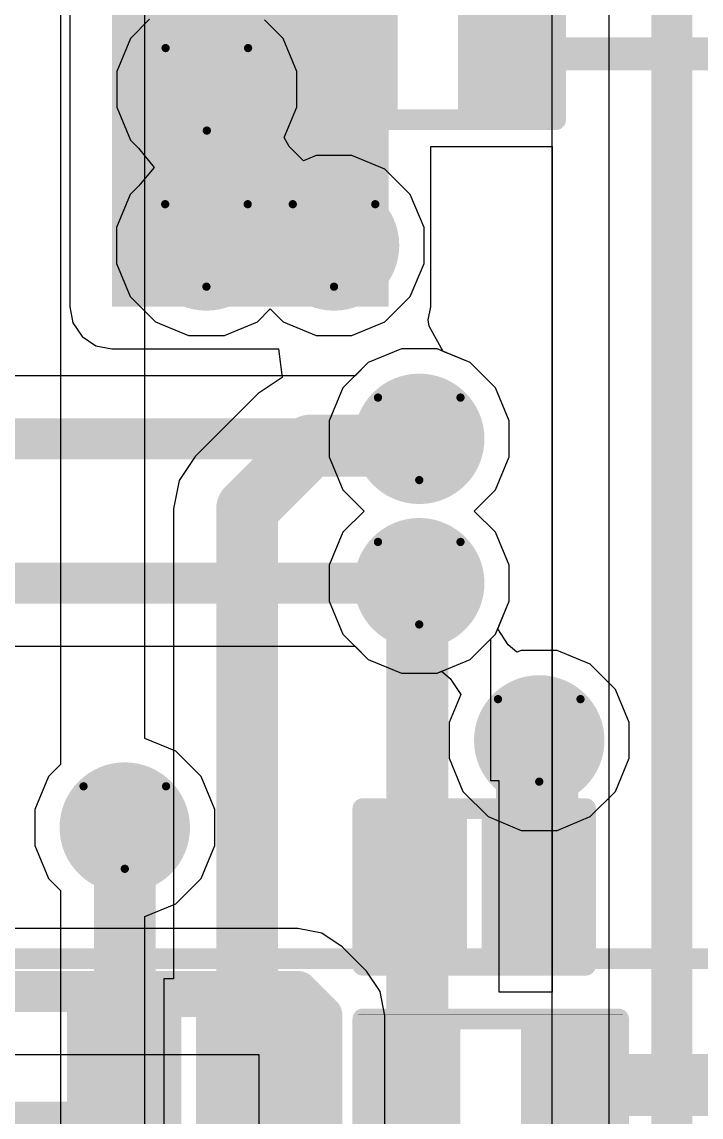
# Model space of a CAD drawing. Header units: inches. Extents: x -6 to 385, y -2 to 102.
# Drawn here: x 28.41 to 32.6, y 15.1 to 21.85 of the extents above; entities that cross this region are included whole.
import ezdxf

# ---------------------------------------------------------------- set-up
doc = ezdxf.new("R2010")
doc.units = ezdxf.units.IN
for name, color, linetype in [('Bottom Layer', 5, 'Continuous'), ('Bottom Overlay', 54, 'Continuous'), ('Bottom Paste', 16, 'Continuous'), ('Bottom Solder', 6, 'Continuous'), ('Drill Drawing', 1, 'Continuous'), ('Layer 1', 16, 'Continuous'), ('Layer 2', 76, 'Continuous'), ('Top Layer', 1, 'Continuous'), ('Top Overlay', 2, 'Continuous'), ('Top Solder', 216, 'Continuous'), ('Via Holes', 16, 'Continuous')]:
    doc.layers.add(name, color=color, linetype=linetype)

# ---------------------------------------------------------------- blocks, each defined once
blk = doc.blocks.new('FH12_40S_0_5SH_55__4')
at = {"layer": 'Top Solder'}
blk.add_hatch(color=216, dxfattribs=at).paths.add_polyline_path([(10.6484, -0.4234), (12.6516, -0.4234), (12.6516, -2.8266), (10.6484, -2.8266)])
at = {"layer": 'Top Overlay'}
blk.add_lwpolyline([(11.65, -3.7082, 0.127, 0.127, 0), (-11.65, -3.7082, 0.127, 0.127, 0)], format="xyseb", dxfattribs=at)
blk = doc.blocks.new('R___0402_B_39')
at = {"layer": 'Bottom Layer'}
for points in [[(-0.2413, 0.3175), (-0.2413, -0.3175), (-0.6985, -0.3175), (-0.6985, 0.3175)], [(0.6985, 0.3175), (0.6985, -0.3175), (0.2413, -0.3175), (0.2413, 0.3175)]]:
    blk.add_hatch(color=5, dxfattribs=at).paths.add_polyline_path(points)
at = {"layer": 'Bottom Paste'}
for points in [[(-0.2413, 0.3175), (-0.2413, -0.3175), (-0.6985, -0.3175), (-0.6985, 0.3175)], [(0.6985, 0.3175), (0.6985, -0.3175), (0.2413, -0.3175), (0.2413, 0.3175)]]:
    blk.add_hatch(color=16, dxfattribs=at).paths.add_polyline_path(points)
at = {"layer": 'Bottom Solder'}
for points in [[(-0.1863, 0.3725), (-0.1863, -0.3725), (-0.7535, -0.3725), (-0.7535, 0.3725)], [(0.7535, 0.3725), (0.7535, -0.3725), (0.1863, -0.3725), (0.1863, 0.3725)]]:
    blk.add_hatch(color=6, dxfattribs=at).paths.add_polyline_path(points)
at = {"layer": 'Bottom Overlay'}
for points in [[(-0.7874, 0.4064, 0.127, 0.127, 0), (0.7874, 0.4064, 0.127, 0.127, 0)], [(-0.7874, -0.4064, 0.127, 0.127, 0), (-0.7874, 0.4064, 0.127, 0.127, 0)], [(-0.8128, 0.4318, 0.00323, 0.00323, 0), (0.8128, 0.4318, 0.00323, 0.00323, 0)], [(0.7874, -0.4064, 0.127, 0.127, 0), (0.7874, 0.4064, 0.127, 0.127, 0)], [(-0.7874, -0.4064, 0.127, 0.127, 0), (0.7874, -0.4064, 0.127, 0.127, 0)]]:
    blk.add_lwpolyline(points, format="xyseb", dxfattribs=at)
for points in [[(-0.8191, 0.4064, 0.0635, 0.0635, 1), (-0.7556, 0.4064, 0.0635, 0.0635, 1)], [(-0.8191, 0.4064, 0.0635, 0.0635, 1), (-0.7556, 0.4064, 0.0635, 0.0635, 1)], [(-0.8136, 0.4318, 0.00161, 0.00161, 1), (-0.812, 0.4318, 0.00161, 0.00161, 1)], [(0.7556, 0.4064, 0.0635, 0.0635, 1), (0.8191, 0.4064, 0.0635, 0.0635, 1)], [(0.7556, 0.4064, 0.0635, 0.0635, 1), (0.8191, 0.4064, 0.0635, 0.0635, 1)], [(0.812, 0.4318, 0.00161, 0.00161, 1), (0.8136, 0.4318, 0.00161, 0.00161, 1)], [(-0.8191, -0.4064, 0.0635, 0.0635, 1), (-0.7556, -0.4064, 0.0635, 0.0635, 1)], [(-0.8191, -0.4064, 0.0635, 0.0635, 1), (-0.7556, -0.4064, 0.0635, 0.0635, 1)], [(0.7556, -0.4064, 0.0635, 0.0635, 1), (0.8191, -0.4064, 0.0635, 0.0635, 1)], [(0.7556, -0.4064, 0.0635, 0.0635, 1), (0.8191, -0.4064, 0.0635, 0.0635, 1)]]:
    blk.add_lwpolyline(points, format="xyseb", close=True, dxfattribs=at)
blk = doc.blocks.new('R___0402_B_103')
at = {"layer": 'Bottom Layer'}
for points in [[(-0.2413, 0.3175), (-0.2413, -0.3175), (-0.6985, -0.3175), (-0.6985, 0.3175)], [(0.6985, 0.3175), (0.6985, -0.3175), (0.2413, -0.3175), (0.2413, 0.3175)]]:
    blk.add_hatch(color=5, dxfattribs=at).paths.add_polyline_path(points)
at = {"layer": 'Bottom Paste'}
for points in [[(-0.2413, 0.3175), (-0.2413, -0.3175), (-0.6985, -0.3175), (-0.6985, 0.3175)], [(0.6985, 0.3175), (0.6985, -0.3175), (0.2413, -0.3175), (0.2413, 0.3175)]]:
    blk.add_hatch(color=16, dxfattribs=at).paths.add_polyline_path(points)
at = {"layer": 'Bottom Solder'}
for points in [[(-0.1863, 0.3725), (-0.1863, -0.3725), (-0.7535, -0.3725), (-0.7535, 0.3725)], [(0.7535, 0.3725), (0.7535, -0.3725), (0.1863, -0.3725), (0.1863, 0.3725)]]:
    blk.add_hatch(color=6, dxfattribs=at).paths.add_polyline_path(points)
at = {"layer": 'Bottom Overlay'}
for points in [[(-0.7874, -0.4064, 0.127, 0.127, 0), (-0.7874, 0.4064, 0.127, 0.127, 0)], [(-0.7874, 0.4064, 0.127, 0.127, 0), (0.7874, 0.4064, 0.127, 0.127, 0)], [(-0.8128, 0.4318, 0.00323, 0.00323, 0), (0.8128, 0.4318, 0.00323, 0.00323, 0)], [(0.7874, -0.4064, 0.127, 0.127, 0), (0.7874, 0.4064, 0.127, 0.127, 0)], [(-0.7874, -0.4064, 0.127, 0.127, 0), (0.7874, -0.4064, 0.127, 0.127, 0)]]:
    blk.add_lwpolyline(points, format="xyseb", dxfattribs=at)
for points in [[(-0.8191, 0.4064, 0.0635, 0.0635, 1), (-0.7556, 0.4064, 0.0635, 0.0635, 1)], [(-0.8191, 0.4064, 0.0635, 0.0635, 1), (-0.7556, 0.4064, 0.0635, 0.0635, 1)], [(-0.8136, 0.4318, 0.00161, 0.00161, 1), (-0.812, 0.4318, 0.00161, 0.00161, 1)], [(0.7556, 0.4064, 0.0635, 0.0635, 1), (0.8191, 0.4064, 0.0635, 0.0635, 1)], [(0.7556, 0.4064, 0.0635, 0.0635, 1), (0.8191, 0.4064, 0.0635, 0.0635, 1)], [(0.812, 0.4318, 0.00161, 0.00161, 1), (0.8136, 0.4318, 0.00161, 0.00161, 1)], [(-0.8191, -0.4064, 0.0635, 0.0635, 1), (-0.7556, -0.4064, 0.0635, 0.0635, 1)], [(-0.8191, -0.4064, 0.0635, 0.0635, 1), (-0.7556, -0.4064, 0.0635, 0.0635, 1)], [(0.7556, -0.4064, 0.0635, 0.0635, 1), (0.8191, -0.4064, 0.0635, 0.0635, 1)], [(0.7556, -0.4064, 0.0635, 0.0635, 1), (0.8191, -0.4064, 0.0635, 0.0635, 1)]]:
    blk.add_lwpolyline(points, format="xyseb", close=True, dxfattribs=at)
blk = doc.blocks.new('SOD_882_B__D___________B_139')
at = {"layer": 'Bottom Layer'}
for points in [[(-0.1, -0.4), (-0.6, -0.4), (-0.6, 0.4), (-0.1, 0.4)], [(0.6, -0.4), (0.1, -0.4), (0.1, 0.4), (0.6, 0.4)]]:
    blk.add_hatch(color=5, dxfattribs=at).paths.add_polyline_path(points)
at = {"layer": 'Bottom Paste'}
for points in [[(-0.1, -0.4), (-0.6, -0.4), (-0.6, 0.4), (-0.1, 0.4)], [(0.6, -0.4), (0.1, -0.4), (0.1, 0.4), (0.6, 0.4)]]:
    blk.add_hatch(color=16, dxfattribs=at).paths.add_polyline_path(points)
at = {"layer": 'Bottom Solder'}
for points in [[(-0.045, -0.455), (-0.655, -0.455), (-0.655, 0.455), (-0.045, 0.455)], [(0.655, -0.455), (0.045, -0.455), (0.045, 0.455), (0.655, 0.455)]]:
    blk.add_hatch(color=6, dxfattribs=at).paths.add_polyline_path(points)
at = {"layer": 'Bottom Overlay'}
for points in [[(-0.6858, 0.4826, 0.127, 0.127, 0), (-0.6858, -0.4826, 0.127, 0.127, 0)], [(0.6858, 0.4826, 0.127, 0.127, 0), (-0.6858, 0.4826, 0.127, 0.127, 0)], [(0.6858, 0.4826, 0.127, 0.127, 0), (0.6858, -0.4826, 0.127, 0.127, 0)], [(0.6858, -0.4826, 0.127, 0.127, 0), (-0.6858, -0.4826, 0.127, 0.127, 0)]]:
    blk.add_lwpolyline(points, format="xyseb", dxfattribs=at)
for points in [[(-0.7176, 0.4826, 0.0635, 0.0635, 1), (-0.654, 0.4826, 0.0635, 0.0635, 1)], [(-0.7176, 0.4826, 0.0635, 0.0635, 1), (-0.654, 0.4826, 0.0635, 0.0635, 1)], [(0.654, 0.4826, 0.0635, 0.0635, 1), (0.7176, 0.4826, 0.0635, 0.0635, 1)], [(0.654, 0.4826, 0.0635, 0.0635, 1), (0.7176, 0.4826, 0.0635, 0.0635, 1)], [(-0.7176, -0.4826, 0.0635, 0.0635, 1), (-0.654, -0.4826, 0.0635, 0.0635, 1)], [(-0.7176, -0.4826, 0.0635, 0.0635, 1), (-0.654, -0.4826, 0.0635, 0.0635, 1)], [(0.654, -0.4826, 0.0635, 0.0635, 1), (0.7176, -0.4826, 0.0635, 0.0635, 1)], [(0.654, -0.4826, 0.0635, 0.0635, 1), (0.7176, -0.4826, 0.0635, 0.0635, 1)]]:
    blk.add_lwpolyline(points, format="xyseb", close=True, dxfattribs=at)
blk = doc.blocks.new('SOD_882_B__D___________B_140')
at = {"layer": 'Bottom Layer'}
for points in [[(-0.1, -0.4), (-0.6, -0.4), (-0.6, 0.4), (-0.1, 0.4)], [(0.6, -0.4), (0.1, -0.4), (0.1, 0.4), (0.6, 0.4)]]:
    blk.add_hatch(color=5, dxfattribs=at).paths.add_polyline_path(points)
at = {"layer": 'Bottom Paste'}
for points in [[(-0.1, -0.4), (-0.6, -0.4), (-0.6, 0.4), (-0.1, 0.4)], [(0.6, -0.4), (0.1, -0.4), (0.1, 0.4), (0.6, 0.4)]]:
    blk.add_hatch(color=16, dxfattribs=at).paths.add_polyline_path(points)
at = {"layer": 'Bottom Solder'}
for points in [[(-0.045, -0.455), (-0.655, -0.455), (-0.655, 0.455), (-0.045, 0.455)], [(0.655, -0.455), (0.045, -0.455), (0.045, 0.455), (0.655, 0.455)]]:
    blk.add_hatch(color=6, dxfattribs=at).paths.add_polyline_path(points)
at = {"layer": 'Bottom Overlay'}
for points in [[(-0.6858, -0.4826, 0.127, 0.127, 0), (-0.6858, 0.4826, 0.127, 0.127, 0)], [(-0.6858, 0.4826, 0.127, 0.127, 0), (0.6858, 0.4826, 0.127, 0.127, 0)], [(0.6858, -0.4826, 0.127, 0.127, 0), (0.6858, 0.4826, 0.127, 0.127, 0)], [(-0.6858, -0.4826, 0.127, 0.127, 0), (0.6858, -0.4826, 0.127, 0.127, 0)]]:
    blk.add_lwpolyline(points, format="xyseb", dxfattribs=at)
for points in [[(-0.7176, 0.4826, 0.0635, 0.0635, 1), (-0.654, 0.4826, 0.0635, 0.0635, 1)], [(-0.7176, 0.4826, 0.0635, 0.0635, 1), (-0.654, 0.4826, 0.0635, 0.0635, 1)], [(0.654, 0.4826, 0.0635, 0.0635, 1), (0.7176, 0.4826, 0.0635, 0.0635, 1)], [(0.654, 0.4826, 0.0635, 0.0635, 1), (0.7176, 0.4826, 0.0635, 0.0635, 1)], [(-0.7176, -0.4826, 0.0635, 0.0635, 1), (-0.654, -0.4826, 0.0635, 0.0635, 1)], [(-0.7176, -0.4826, 0.0635, 0.0635, 1), (-0.654, -0.4826, 0.0635, 0.0635, 1)], [(0.654, -0.4826, 0.0635, 0.0635, 1), (0.7176, -0.4826, 0.0635, 0.0635, 1)], [(0.654, -0.4826, 0.0635, 0.0635, 1), (0.7176, -0.4826, 0.0635, 0.0635, 1)]]:
    blk.add_lwpolyline(points, format="xyseb", close=True, dxfattribs=at)

msp = doc.modelspace()

# ---------------------------------------------------------------- hatches: boundary and pattern name
at = {"layer": 'Bottom Layer'}
msp.add_hatch(color=5, dxfattribs=at).paths.add_polyline_path([(28.9686, 20.0914), (30.6725, 20.0914), (30.6725, 23.3736), (28.9686, 23.3736)])
h = msp.add_hatch(color=5, dxfattribs=at)
edge = h.paths.add_edge_path()
edge.add_arc((29.5534, 21.4308), 0.3, 0, 360)
h = msp.add_hatch(color=5, dxfattribs=at)
edge = h.paths.add_edge_path()
edge.add_arc((29.551, 20.4694), 0.3, 0, 360)
h = msp.add_hatch(color=5, dxfattribs=at)
edge = h.paths.add_edge_path()
edge.add_arc((30.3364, 20.4694), 0.3, 0, 360)
h = msp.add_hatch(color=5, dxfattribs=at)
edge = h.paths.add_edge_path()
edge.add_arc((30.861, 19.2786), 0.3, 0, 360)
h = msp.add_hatch(color=5, dxfattribs=at)
edge = h.paths.add_edge_path()
edge.add_arc((30.861, 18.3896), 0.3, 0, 360)
h = msp.add_hatch(color=5, dxfattribs=at)
edge = h.paths.add_edge_path()
edge.add_arc((31.5997, 17.4216), 0.3, 0, 360)
h = msp.add_hatch(color=5, dxfattribs=at)
edge = h.paths.add_edge_path()
edge.add_arc((29.0483, 16.8849), 0.3, 0, 360)
at = {"layer": 'Bottom Solder'}
h = msp.add_hatch(color=6, dxfattribs=at)
edge = h.paths.add_edge_path()
edge.add_arc((29.5534, 21.4308), 0.4016, 0, 360)
h = msp.add_hatch(color=6, dxfattribs=at)
edge = h.paths.add_edge_path()
edge.add_arc((29.551, 20.4694), 0.4016, 0, 360)
h = msp.add_hatch(color=6, dxfattribs=at)
edge = h.paths.add_edge_path()
edge.add_arc((30.3364, 20.4694), 0.4016, 0, 360)
h = msp.add_hatch(color=6, dxfattribs=at)
edge = h.paths.add_edge_path()
edge.add_arc((30.861, 19.2786), 0.4016, 0, 360)
h = msp.add_hatch(color=6, dxfattribs=at)
edge = h.paths.add_edge_path()
edge.add_arc((30.861, 18.3896), 0.4016, 0, 360)
h = msp.add_hatch(color=6, dxfattribs=at)
edge = h.paths.add_edge_path()
edge.add_arc((31.5997, 17.4216), 0.4016, 0, 360)
h = msp.add_hatch(color=6, dxfattribs=at)
edge = h.paths.add_edge_path()
edge.add_arc((29.0483, 16.8849), 0.4016, 0, 360)
at = {"layer": 'Layer 1'}
h = msp.add_hatch(color=16, dxfattribs=at)
edge = h.paths.add_edge_path()
edge.add_arc((29.5534, 21.4308), 0.3, 0, 360)
h = msp.add_hatch(color=16, dxfattribs=at)
edge = h.paths.add_edge_path()
edge.add_arc((29.551, 20.4694), 0.3, 0, 360)
h = msp.add_hatch(color=16, dxfattribs=at)
edge = h.paths.add_edge_path()
edge.add_arc((30.3364, 20.4694), 0.3, 0, 360)
h = msp.add_hatch(color=16, dxfattribs=at)
edge = h.paths.add_edge_path()
edge.add_arc((30.861, 19.2786), 0.3, 0, 360)
h = msp.add_hatch(color=16, dxfattribs=at)
edge = h.paths.add_edge_path()
edge.add_arc((30.861, 18.3896), 0.3, 0, 360)
h = msp.add_hatch(color=16, dxfattribs=at)
edge = h.paths.add_edge_path()
edge.add_arc((31.5997, 17.4216), 0.3, 0, 360)
h = msp.add_hatch(color=16, dxfattribs=at)
edge = h.paths.add_edge_path()
edge.add_arc((29.0483, 16.8849), 0.3, 0, 360)
at = {"layer": 'Layer 2'}
h = msp.add_hatch(color=76, dxfattribs=at)
edge = h.paths.add_edge_path()
edge.add_arc((29.5534, 21.4308), 0.3, 0, 360)
h = msp.add_hatch(color=76, dxfattribs=at)
edge = h.paths.add_edge_path()
edge.add_arc((29.551, 20.4694), 0.3, 0, 360)
h = msp.add_hatch(color=76, dxfattribs=at)
edge = h.paths.add_edge_path()
edge.add_arc((30.3364, 20.4694), 0.3, 0, 360)
h = msp.add_hatch(color=76, dxfattribs=at)
edge = h.paths.add_edge_path()
edge.add_arc((30.861, 19.2786), 0.3, 0, 360)
h = msp.add_hatch(color=76, dxfattribs=at)
edge = h.paths.add_edge_path()
edge.add_arc((30.861, 18.3896), 0.3, 0, 360)
h = msp.add_hatch(color=76, dxfattribs=at)
edge = h.paths.add_edge_path()
edge.add_arc((31.5997, 17.4216), 0.3, 0, 360)
h = msp.add_hatch(color=76, dxfattribs=at)
edge = h.paths.add_edge_path()
edge.add_arc((29.0483, 16.8849), 0.3, 0, 360)
at = {"layer": 'Top Layer'}
h = msp.add_hatch(color=1, dxfattribs=at)
edge = h.paths.add_edge_path()
edge.add_arc((29.5534, 21.4308), 0.3, 0, 360)
h = msp.add_hatch(color=1, dxfattribs=at)
edge = h.paths.add_edge_path()
edge.add_arc((29.551, 20.4694), 0.3, 0, 360)
h = msp.add_hatch(color=1, dxfattribs=at)
edge = h.paths.add_edge_path()
edge.add_arc((30.3364, 20.4694), 0.3, 0, 360)
h = msp.add_hatch(color=1, dxfattribs=at)
edge = h.paths.add_edge_path()
edge.add_arc((30.861, 19.2786), 0.3, 0, 360)
h = msp.add_hatch(color=1, dxfattribs=at)
edge = h.paths.add_edge_path()
edge.add_arc((30.861, 18.3896), 0.3, 0, 360)
h = msp.add_hatch(color=1, dxfattribs=at)
edge = h.paths.add_edge_path()
edge.add_arc((31.5997, 17.4216), 0.3, 0, 360)
h = msp.add_hatch(color=1, dxfattribs=at)
edge = h.paths.add_edge_path()
edge.add_arc((29.0483, 16.8849), 0.3, 0, 360)
at = {"layer": 'Top Solder'}
h = msp.add_hatch(color=216, dxfattribs=at)
edge = h.paths.add_edge_path()
edge.add_arc((29.5534, 21.4308), 0.4016, 0, 360)
h = msp.add_hatch(color=216, dxfattribs=at)
edge = h.paths.add_edge_path()
edge.add_arc((29.551, 20.4694), 0.4016, 0, 360)
h = msp.add_hatch(color=216, dxfattribs=at)
edge = h.paths.add_edge_path()
edge.add_arc((30.3364, 20.4694), 0.4016, 0, 360)
h = msp.add_hatch(color=216, dxfattribs=at)
edge = h.paths.add_edge_path()
edge.add_arc((30.861, 19.2786), 0.4016, 0, 360)
h = msp.add_hatch(color=216, dxfattribs=at)
edge = h.paths.add_edge_path()
edge.add_arc((30.861, 18.3896), 0.4016, 0, 360)
h = msp.add_hatch(color=216, dxfattribs=at)
edge = h.paths.add_edge_path()
edge.add_arc((31.5997, 17.4216), 0.4016, 0, 360)
h = msp.add_hatch(color=216, dxfattribs=at)
edge = h.paths.add_edge_path()
edge.add_arc((29.0483, 16.8849), 0.4016, 0, 360)
at = {"layer": 'Via Holes'}
h = msp.add_hatch(color=7, dxfattribs=at)
edge = h.paths.add_edge_path()
edge.add_arc((29.5534, 21.4308), 0.15, 0, 360)
h = msp.add_hatch(color=7, dxfattribs=at)
edge = h.paths.add_edge_path()
edge.add_arc((29.551, 20.4694), 0.15, 0, 360)
h = msp.add_hatch(color=7, dxfattribs=at)
edge = h.paths.add_edge_path()
edge.add_arc((30.3364, 20.4694), 0.15, 0, 360)
h = msp.add_hatch(color=7, dxfattribs=at)
edge = h.paths.add_edge_path()
edge.add_arc((30.861, 19.2786), 0.15, 0, 360)
h = msp.add_hatch(color=7, dxfattribs=at)
edge = h.paths.add_edge_path()
edge.add_arc((30.861, 18.3896), 0.15, 0, 360)
h = msp.add_hatch(color=7, dxfattribs=at)
edge = h.paths.add_edge_path()
edge.add_arc((31.5997, 17.4216), 0.15, 0, 360)
h = msp.add_hatch(color=7, dxfattribs=at)
edge = h.paths.add_edge_path()
edge.add_arc((29.0483, 16.8849), 0.15, 0, 360)

# ---------------------------------------------------------------- linework, layer by layer
at = {"layer": 'Bottom Layer'}
for p, q in [((31.6792, 8.246), (31.6792, 26.9748)), ((28.7096, 23.222), (28.7096, 20.0914)), ((30.9315, 20.0914), (30.9315, 21.0785)), ((30.9315, 21.0785), (31.6792, 21.0785)), ((31.6792, 21.0785), (31.6792, 15.8715)), ((28.7096, 20.0914), (28.7294, 19.9923)), ((30.9154, 20.0104), (30.9315, 20.0914)), ((28.7294, 19.9923), (28.7855, 19.9083)), ((30.923, 19.9719), (30.9154, 20.0104)), ((31.0085, 19.8171), (30.923, 19.9719)), ((28.7855, 19.9083), (28.8695, 19.8522)), ((28.8695, 19.8522), (28.9686, 19.8324)), ((28.9686, 19.8324), (29.995, 19.8324)), ((29.995, 19.8324), (30.0164, 19.6554)), ((31.1748, 19.7483), (31.0085, 19.8171)), ((31.3307, 19.5924), (31.1748, 19.7483)), ((30.0164, 19.6554), (29.8694, 19.5572)), ((31.415, 19.3888), (31.3307, 19.5924)), ((29.8694, 19.5572), (29.4811, 19.1689)), ((31.415, 19.1684), (31.415, 19.3888)), ((29.4811, 19.1689), (29.3828, 19.0219)), ((31.3307, 18.9648), (31.415, 19.1684)), ((29.3828, 19.0219), (29.3483, 18.8484)), ((31.2, 18.8341), (31.3307, 18.9648)), ((29.3483, 18.8484), (29.3483, 15.9539)), ((31.3307, 18.7034), (31.2, 18.8341)), ((31.415, 18.4998), (31.3307, 18.7034)), ((31.415, 18.2794), (31.415, 18.4998)), ((31.3307, 18.0758), (31.415, 18.2794)), ((31.3026, 18.0477), (31.3307, 18.0758)), ((31.3026, 17.1732), (31.3026, 18.0477)), ((31.3534, 17.1732), (31.3026, 17.1732)), ((31.3534, 15.8715), (31.3534, 17.1732)), ((29.3483, 15.9539), (29.2884, 15.9539)), ((29.2884, 15.9539), (29.2884, 14.7285)), ((31.6792, 15.8715), (31.3534, 15.8715))]:
    msp.add_line(p, q, dxfattribs=at)
for points in [[(31.3837, 21.65, 0.2032, 0.2032, 0), (33.72, 21.65, 0.2032, 0.2032, 0)], [(29.8015, 18.8484, 0.381, 0.381, 0), (30.1898, 19.2367, 0.381, 0.381, 0)], [(30.1898, 19.2367, 0.381, 0.381, 0), (30.8191, 19.2367, 0.381, 0.381, 0)], [(30.8191, 19.2367, 0.381, 0.381, 0), (30.861, 19.2786, 0.381, 0.381, 0)], [(29.8015, 15.3091, 0.381, 0.381, 0), (29.8015, 18.8484, 0.381, 0.381, 0)], [(30.8494, 15.3, 0.381, 0.381, 0), (30.8494, 18.378, 0.381, 0.381, 0)], [(31.5866, 16.8529, 0.508, 0.508, 0), (31.5866, 17.4086, 0.508, 0.508, 0)], [(29.0483, 15.344, 0.381, 0.381, 0), (29.0483, 16.8849, 0.381, 0.381, 0)], [(31.5534, 16.8196, 0.508, 0.508, 0), (31.5866, 16.8529, 0.508, 0.508, 0)], [(31.5534, 16.5232, 0.508, 0.508, 0), (31.5534, 16.8196, 0.508, 0.508, 0)], [(31.5494, 16.5192, 0.508, 0.508, 0), (31.5534, 16.5232, 0.508, 0.508, 0)], [(29.0483, 15.344, 0.381, 0.381, 0), (29.0924, 15.2999, 0.381, 0.381, 0)], [(29.7924, 15.2999, 0.381, 0.381, 0), (29.8015, 15.3091, 0.381, 0.381, 0)], [(29.7924, 14.1753, 0.381, 0.381, 0), (29.7924, 15.2999, 0.381, 0.381, 0)], [(29.7924, 15.2999, 0.381, 0.381, 0), (29.8107, 15.2999, 0.381, 0.381, 0)], [(30.8311, 15.3, 0.381, 0.381, 0), (30.8494, 15.3, 0.381, 0.381, 0)], [(31.7709, 15.3, 0.381, 0.381, 0), (33.72, 15.3, 0.381, 0.381, 0)]]:
    msp.add_lwpolyline(points, format="xyseb", dxfattribs=at)
for points in [[(31.3329, 21.65, 0.1016, 0.1016, 1), (31.4345, 21.65, 0.1016, 0.1016, 1)], [(30.0946, 19.2367, 0.1905, 0.1905, 1), (30.2851, 19.2367, 0.1905, 0.1905, 1)], [(30.0946, 19.2367, 0.1905, 0.1905, 1), (30.2851, 19.2367, 0.1905, 0.1905, 1)], [(30.7238, 19.2367, 0.1905, 0.1905, 1), (30.9143, 19.2367, 0.1905, 0.1905, 1)], [(30.7238, 19.2367, 0.1905, 0.1905, 1), (30.9143, 19.2367, 0.1905, 0.1905, 1)], [(30.7658, 19.2786, 0.1905, 0.1905, 1), (30.9563, 19.2786, 0.1905, 0.1905, 1)], [(29.7063, 18.8484, 0.1905, 0.1905, 1), (29.8968, 18.8484, 0.1905, 0.1905, 1)], [(29.7063, 18.8484, 0.1905, 0.1905, 1), (29.8968, 18.8484, 0.1905, 0.1905, 1)], [(30.7541, 18.378, 0.1905, 0.1905, 1), (30.9446, 18.378, 0.1905, 0.1905, 1)], [(31.4596, 17.4086, 0.254, 0.254, 1), (31.7136, 17.4086, 0.254, 0.254, 1)], [(28.953, 16.8849, 0.1905, 0.1905, 1), (29.1435, 16.8849, 0.1905, 0.1905, 1)], [(31.4264, 16.8196, 0.254, 0.254, 1), (31.6804, 16.8196, 0.254, 0.254, 1)], [(31.4264, 16.8196, 0.254, 0.254, 1), (31.6804, 16.8196, 0.254, 0.254, 1)], [(31.4596, 16.8529, 0.254, 0.254, 1), (31.7136, 16.8529, 0.254, 0.254, 1)], [(31.4596, 16.8529, 0.254, 0.254, 1), (31.7136, 16.8529, 0.254, 0.254, 1)], [(31.4224, 16.5192, 0.254, 0.254, 1), (31.6764, 16.5192, 0.254, 0.254, 1)], [(31.4264, 16.5232, 0.254, 0.254, 1), (31.6804, 16.5232, 0.254, 0.254, 1)], [(31.4264, 16.5232, 0.254, 0.254, 1), (31.6804, 16.5232, 0.254, 0.254, 1)], [(28.953, 15.344, 0.1905, 0.1905, 1), (29.1435, 15.344, 0.1905, 0.1905, 1)], [(28.953, 15.344, 0.1905, 0.1905, 1), (29.1435, 15.344, 0.1905, 0.1905, 1)], [(28.9971, 15.2999, 0.1905, 0.1905, 1), (29.1876, 15.2999, 0.1905, 0.1905, 1)], [(29.6971, 15.2999, 0.1905, 0.1905, 1), (29.8876, 15.2999, 0.1905, 0.1905, 1)], [(29.6971, 15.2999, 0.1905, 0.1905, 1), (29.8876, 15.2999, 0.1905, 0.1905, 1)], [(29.6971, 15.2999, 0.1905, 0.1905, 1), (29.8876, 15.2999, 0.1905, 0.1905, 1)], [(29.7063, 15.3091, 0.1905, 0.1905, 1), (29.8968, 15.3091, 0.1905, 0.1905, 1)], [(29.7063, 15.3091, 0.1905, 0.1905, 1), (29.8968, 15.3091, 0.1905, 0.1905, 1)], [(29.7154, 15.2999, 0.1905, 0.1905, 1), (29.9059, 15.2999, 0.1905, 0.1905, 1)], [(30.7358, 15.3, 0.1905, 0.1905, 1), (30.9263, 15.3, 0.1905, 0.1905, 1)], [(30.7541, 15.3, 0.1905, 0.1905, 1), (30.9446, 15.3, 0.1905, 0.1905, 1)], [(30.7541, 15.3, 0.1905, 0.1905, 1), (30.9446, 15.3, 0.1905, 0.1905, 1)], [(31.6756, 15.3, 0.1905, 0.1905, 1), (31.8661, 15.3, 0.1905, 0.1905, 1)]]:
    msp.add_lwpolyline(points, format="xyseb", close=True, dxfattribs=at)
at = {"layer": 'Drill Drawing'}
for points in [[(29.2994, 21.6848, 0.0508, 0.0508, 0), (29.8074, 21.6848, 0.0508, 0.0508, 0)], [(29.2994, 21.6848, 0.0508, 0.0508, 0), (29.5534, 21.1768, 0.0508, 0.0508, 0)], [(29.5534, 21.1768, 0.0508, 0.0508, 0), (29.8074, 21.6848, 0.0508, 0.0508, 0)], [(29.297, 20.7234, 0.0508, 0.0508, 0), (29.805, 20.7234, 0.0508, 0.0508, 0)], [(29.297, 20.7234, 0.0508, 0.0508, 0), (29.551, 20.2154, 0.0508, 0.0508, 0)], [(29.551, 20.2154, 0.0508, 0.0508, 0), (29.805, 20.7234, 0.0508, 0.0508, 0)], [(30.0824, 20.7234, 0.0508, 0.0508, 0), (30.5904, 20.7234, 0.0508, 0.0508, 0)], [(30.0824, 20.7234, 0.0508, 0.0508, 0), (30.3364, 20.2154, 0.0508, 0.0508, 0)], [(30.3364, 20.2154, 0.0508, 0.0508, 0), (30.5904, 20.7234, 0.0508, 0.0508, 0)], [(30.607, 19.5326, 0.0508, 0.0508, 0), (31.115, 19.5326, 0.0508, 0.0508, 0)], [(30.607, 19.5326, 0.0508, 0.0508, 0), (30.861, 19.0246, 0.0508, 0.0508, 0)], [(30.861, 19.0246, 0.0508, 0.0508, 0), (31.115, 19.5326, 0.0508, 0.0508, 0)], [(30.607, 18.6436, 0.0508, 0.0508, 0), (31.115, 18.6436, 0.0508, 0.0508, 0)], [(30.607, 18.6436, 0.0508, 0.0508, 0), (30.861, 18.1356, 0.0508, 0.0508, 0)], [(30.861, 18.1356, 0.0508, 0.0508, 0), (31.115, 18.6436, 0.0508, 0.0508, 0)], [(31.3457, 17.6756, 0.0508, 0.0508, 0), (31.8537, 17.6756, 0.0508, 0.0508, 0)], [(31.3457, 17.6756, 0.0508, 0.0508, 0), (31.5997, 17.1676, 0.0508, 0.0508, 0)], [(31.5997, 17.1676, 0.0508, 0.0508, 0), (31.8537, 17.6756, 0.0508, 0.0508, 0)], [(28.7943, 17.1389, 0.0508, 0.0508, 0), (29.3023, 17.1389, 0.0508, 0.0508, 0)], [(28.7943, 17.1389, 0.0508, 0.0508, 0), (29.0483, 16.6309, 0.0508, 0.0508, 0)], [(29.0483, 16.6309, 0.0508, 0.0508, 0), (29.3023, 17.1389, 0.0508, 0.0508, 0)]]:
    msp.add_lwpolyline(points, format="xyseb", dxfattribs=at)
for points in [[(29.2867, 21.6848, 0.0254, 0.0254, 1), (29.3121, 21.6848, 0.0254, 0.0254, 1)], [(29.2867, 21.6848, 0.0254, 0.0254, 1), (29.3121, 21.6848, 0.0254, 0.0254, 1)], [(29.7947, 21.6848, 0.0254, 0.0254, 1), (29.8201, 21.6848, 0.0254, 0.0254, 1)], [(29.7947, 21.6848, 0.0254, 0.0254, 1), (29.8201, 21.6848, 0.0254, 0.0254, 1)], [(29.5407, 21.1768, 0.0254, 0.0254, 1), (29.5661, 21.1768, 0.0254, 0.0254, 1)], [(29.5407, 21.1768, 0.0254, 0.0254, 1), (29.5661, 21.1768, 0.0254, 0.0254, 1)], [(29.2843, 20.7234, 0.0254, 0.0254, 1), (29.3097, 20.7234, 0.0254, 0.0254, 1)], [(29.2843, 20.7234, 0.0254, 0.0254, 1), (29.3097, 20.7234, 0.0254, 0.0254, 1)], [(29.7923, 20.7234, 0.0254, 0.0254, 1), (29.8177, 20.7234, 0.0254, 0.0254, 1)], [(29.7923, 20.7234, 0.0254, 0.0254, 1), (29.8177, 20.7234, 0.0254, 0.0254, 1)], [(30.0697, 20.7234, 0.0254, 0.0254, 1), (30.0951, 20.7234, 0.0254, 0.0254, 1)], [(30.0697, 20.7234, 0.0254, 0.0254, 1), (30.0951, 20.7234, 0.0254, 0.0254, 1)], [(30.5777, 20.7234, 0.0254, 0.0254, 1), (30.6031, 20.7234, 0.0254, 0.0254, 1)], [(30.5777, 20.7234, 0.0254, 0.0254, 1), (30.6031, 20.7234, 0.0254, 0.0254, 1)], [(29.5383, 20.2154, 0.0254, 0.0254, 1), (29.5637, 20.2154, 0.0254, 0.0254, 1)], [(29.5383, 20.2154, 0.0254, 0.0254, 1), (29.5637, 20.2154, 0.0254, 0.0254, 1)], [(30.3237, 20.2154, 0.0254, 0.0254, 1), (30.3491, 20.2154, 0.0254, 0.0254, 1)], [(30.3237, 20.2154, 0.0254, 0.0254, 1), (30.3491, 20.2154, 0.0254, 0.0254, 1)], [(30.5943, 19.5326, 0.0254, 0.0254, 1), (30.6197, 19.5326, 0.0254, 0.0254, 1)], [(30.5943, 19.5326, 0.0254, 0.0254, 1), (30.6197, 19.5326, 0.0254, 0.0254, 1)], [(31.1023, 19.5326, 0.0254, 0.0254, 1), (31.1277, 19.5326, 0.0254, 0.0254, 1)], [(31.1023, 19.5326, 0.0254, 0.0254, 1), (31.1277, 19.5326, 0.0254, 0.0254, 1)], [(30.8483, 19.0246, 0.0254, 0.0254, 1), (30.8737, 19.0246, 0.0254, 0.0254, 1)], [(30.8483, 19.0246, 0.0254, 0.0254, 1), (30.8737, 19.0246, 0.0254, 0.0254, 1)], [(30.5943, 18.6436, 0.0254, 0.0254, 1), (30.6197, 18.6436, 0.0254, 0.0254, 1)], [(30.5943, 18.6436, 0.0254, 0.0254, 1), (30.6197, 18.6436, 0.0254, 0.0254, 1)], [(31.1023, 18.6436, 0.0254, 0.0254, 1), (31.1277, 18.6436, 0.0254, 0.0254, 1)], [(31.1023, 18.6436, 0.0254, 0.0254, 1), (31.1277, 18.6436, 0.0254, 0.0254, 1)], [(30.8483, 18.1356, 0.0254, 0.0254, 1), (30.8737, 18.1356, 0.0254, 0.0254, 1)], [(30.8483, 18.1356, 0.0254, 0.0254, 1), (30.8737, 18.1356, 0.0254, 0.0254, 1)], [(31.333, 17.6756, 0.0254, 0.0254, 1), (31.3584, 17.6756, 0.0254, 0.0254, 1)], [(31.333, 17.6756, 0.0254, 0.0254, 1), (31.3584, 17.6756, 0.0254, 0.0254, 1)], [(31.841, 17.6756, 0.0254, 0.0254, 1), (31.8664, 17.6756, 0.0254, 0.0254, 1)], [(31.841, 17.6756, 0.0254, 0.0254, 1), (31.8664, 17.6756, 0.0254, 0.0254, 1)], [(28.7816, 17.1389, 0.0254, 0.0254, 1), (28.807, 17.1389, 0.0254, 0.0254, 1)], [(28.7816, 17.1389, 0.0254, 0.0254, 1), (28.807, 17.1389, 0.0254, 0.0254, 1)], [(29.2896, 17.1389, 0.0254, 0.0254, 1), (29.315, 17.1389, 0.0254, 0.0254, 1)], [(29.2896, 17.1389, 0.0254, 0.0254, 1), (29.315, 17.1389, 0.0254, 0.0254, 1)], [(31.587, 17.1676, 0.0254, 0.0254, 1), (31.6124, 17.1676, 0.0254, 0.0254, 1)], [(31.587, 17.1676, 0.0254, 0.0254, 1), (31.6124, 17.1676, 0.0254, 0.0254, 1)], [(29.0356, 16.6309, 0.0254, 0.0254, 1), (29.061, 16.6309, 0.0254, 0.0254, 1)], [(29.0356, 16.6309, 0.0254, 0.0254, 1), (29.061, 16.6309, 0.0254, 0.0254, 1)]]:
    msp.add_lwpolyline(points, format="xyseb", close=True, dxfattribs=at)
at = {"layer": 'Layer 1'}
for p, q in [((29.201, 21.8619), (29.0838, 21.7446)), ((30.0231, 21.7446), (29.9083, 21.8594)), ((29.0838, 21.7446), (28.9994, 21.541)), ((30.1074, 21.541), (30.0231, 21.7446)), ((28.9994, 21.541), (28.9994, 21.3206)), ((30.1074, 21.3206), (30.1074, 21.541)), ((28.9994, 21.3206), (29.0838, 21.117)), ((30.0304, 21.1347), (30.1074, 21.3206)), ((29.0838, 21.117), (29.1333, 21.0675)), ((30.0607, 21.0794), (30.0304, 21.1347)), ((29.1333, 21.0675), (29.2292, 20.9488)), ((30.1488, 20.9913), (30.0607, 21.0794)), ((30.2262, 21.0234), (30.1488, 20.9913)), ((30.4466, 21.0234), (30.2262, 21.0234)), ((30.6502, 20.939), (30.4466, 21.0234)), ((29.2292, 20.9488), (29.1333, 20.8352)), ((30.8061, 20.7832), (30.6502, 20.939)), ((29.0813, 20.7832), (28.997, 20.5796)), ((29.1333, 20.8352), (29.0813, 20.7832)), ((30.8904, 20.5796), (30.8061, 20.7832)), ((28.997, 20.5796), (28.997, 20.3592)), ((30.8904, 20.3592), (30.8904, 20.5796)), ((28.997, 20.3592), (29.0813, 20.1556)), ((30.8061, 20.1556), (30.8904, 20.3592)), ((29.0813, 20.1556), (29.2371, 19.9997)), ((30.6502, 19.9997), (30.8061, 20.1556)), ((29.8648, 19.9997), (29.9437, 20.0786)), ((29.9437, 20.0786), (30.0226, 19.9997)), ((29.2371, 19.9997), (29.4408, 19.9154)), ((29.6612, 19.9154), (29.8648, 19.9997)), ((30.0226, 19.9997), (30.2262, 19.9154)), ((30.4466, 19.9154), (30.6502, 19.9997)), ((29.4408, 19.9154), (29.6612, 19.9154)), ((30.2262, 19.9154), (30.4466, 19.9154)), ((30.7508, 19.8326), (30.5472, 19.7483)), ((30.9712, 19.8326), (30.7508, 19.8326)), ((31.1748, 19.7483), (30.9712, 19.8326)), ((30.5472, 19.7483), (30.3913, 19.5924)), ((31.3307, 19.5924), (31.1748, 19.7483)), ((30.3913, 19.5924), (30.307, 19.3888)), ((31.415, 19.3888), (31.3307, 19.5924)), ((30.307, 19.3888), (30.307, 19.1684)), ((31.415, 19.1684), (31.415, 19.3888)), ((30.307, 19.1684), (30.3913, 18.9648)), ((31.3307, 18.9648), (31.415, 19.1684)), ((30.3913, 18.9648), (30.522, 18.8341)), ((31.2, 18.8341), (31.3307, 18.9648)), ((30.522, 18.8341), (30.3913, 18.7034)), ((31.3307, 18.7034), (31.2, 18.8341)), ((30.3913, 18.7034), (30.307, 18.4998)), ((31.415, 18.4998), (31.3307, 18.7034)), ((30.307, 18.4998), (30.307, 18.2794)), ((31.415, 18.2794), (31.415, 18.4998)), ((30.307, 18.2794), (30.3913, 18.0758)), ((31.3307, 18.0758), (31.415, 18.2794)), ((30.3913, 18.0758), (30.5472, 17.9199)), ((31.1748, 17.9199), (31.3307, 18.0758)), ((30.5472, 17.9199), (30.7508, 17.8356)), ((30.9712, 17.8356), (31.1748, 17.9199)), ((30.7508, 17.8356), (30.9712, 17.8356))]:
    msp.add_line(p, q, dxfattribs=at)
at = {"layer": 'Layer 2'}
for p, q in [((28.6533, 26.9219), (28.6533, 17.2734)), ((29.1713, 17.4336), (29.1713, 26.9219)), ((30.7508, 19.8326), (30.5472, 19.7483)), ((30.9712, 19.8326), (30.7508, 19.8326)), ((31.1748, 19.7483), (30.9712, 19.8326)), ((30.5472, 19.7483), (30.3913, 19.5924)), ((31.3307, 19.5924), (31.1748, 19.7483)), ((30.3913, 19.5924), (30.307, 19.3888)), ((31.415, 19.3888), (31.3307, 19.5924)), ((30.307, 19.3888), (30.307, 19.1684)), ((31.415, 19.1684), (31.415, 19.3888)), ((30.307, 19.1684), (30.3913, 18.9648)), ((31.3307, 18.9648), (31.415, 19.1684)), ((30.3913, 18.9648), (30.522, 18.8341)), ((31.2, 18.8341), (31.3307, 18.9648)), ((30.522, 18.8341), (30.3913, 18.7034)), ((31.3307, 18.7034), (31.2, 18.8341)), ((30.3913, 18.7034), (30.307, 18.4998)), ((31.415, 18.4998), (31.3307, 18.7034)), ((30.307, 18.4998), (30.307, 18.2794)), ((31.415, 18.2794), (31.415, 18.4998)), ((30.307, 18.2794), (30.3913, 18.0758)), ((31.3439, 18.1078), (31.415, 18.2794)), ((30.3913, 18.0758), (30.5472, 17.9199)), ((31.4091, 18.0094), (31.3439, 18.1078)), ((31.4623, 17.9644), (31.4091, 18.0094)), ((31.4895, 17.9756), (31.4623, 17.9644)), ((31.7099, 17.9756), (31.4895, 17.9756)), ((31.9135, 17.8913), (31.7099, 17.9756)), ((30.5472, 17.9199), (30.7508, 17.8356)), ((32.0694, 17.7355), (31.9135, 17.8913)), ((30.7508, 17.8356), (30.9712, 17.8356)), ((30.9712, 17.8356), (30.9984, 17.8469)), ((30.9984, 17.8469), (31.0516, 17.8018)), ((31.0516, 17.8018), (31.1168, 17.7035)), ((31.1168, 17.7035), (31.0457, 17.5318)), ((32.1537, 17.5318), (32.0694, 17.7355)), ((31.0457, 17.5318), (31.0457, 17.3114)), ((32.1537, 17.3114), (32.1537, 17.5318)), ((29.3621, 17.3545), (29.1713, 17.4336)), ((29.5179, 17.1987), (29.3621, 17.3545)), ((28.6533, 17.2734), (28.5786, 17.1987)), ((31.0457, 17.3114), (31.13, 17.1078)), ((32.0694, 17.1078), (32.1537, 17.3114)), ((28.5786, 17.1987), (28.4943, 16.9951)), ((29.6023, 16.9951), (29.5179, 17.1987)), ((31.13, 17.1078), (31.2859, 16.952)), ((31.9135, 16.952), (32.0694, 17.1078)), ((28.4943, 16.9951), (28.4943, 16.7747)), ((29.6023, 16.7747), (29.6023, 16.9951)), ((31.2859, 16.952), (31.4895, 16.8676)), ((31.7099, 16.8676), (31.9135, 16.952)), ((31.4895, 16.8676), (31.7099, 16.8676)), ((28.4943, 16.7747), (28.5786, 16.5711)), ((29.5179, 16.5711), (29.6023, 16.7747)), ((28.5786, 16.5711), (28.6533, 16.4964)), ((29.3621, 16.4152), (29.5179, 16.5711)), ((28.6533, 16.4964), (28.6533, 12.6517)), ((29.1713, 16.3362), (29.3621, 16.4152)), ((29.1713, 12.817), (29.1713, 16.3362))]:
    msp.add_line(p, q, dxfattribs=at)
at = {"layer": 'Top Layer'}
for p, q in [((32.0276, 23.1306), (32.0276, 13.8959)), ((29.201, 21.8619), (29.0838, 21.7446)), ((30.0231, 21.7446), (29.9083, 21.8594)), ((29.0838, 21.7446), (28.9994, 21.541)), ((30.1074, 21.541), (30.0231, 21.7446)), ((28.9994, 21.541), (28.9994, 21.3206)), ((30.1074, 21.3206), (30.1074, 21.541)), ((28.9994, 21.3206), (29.0838, 21.117)), ((30.0304, 21.1347), (30.1074, 21.3206)), ((29.0838, 21.117), (29.1333, 21.0675)), ((30.0607, 21.0794), (30.0304, 21.1347)), ((29.1333, 21.0675), (29.2292, 20.9488)), ((30.1488, 20.9913), (30.0607, 21.0794)), ((30.2262, 21.0234), (30.1488, 20.9913)), ((30.4466, 21.0234), (30.2262, 21.0234)), ((30.6502, 20.939), (30.4466, 21.0234)), ((29.2292, 20.9488), (29.1333, 20.8352)), ((30.8061, 20.7832), (30.6502, 20.939)), ((29.0813, 20.7832), (28.997, 20.5796)), ((29.1333, 20.8352), (29.0813, 20.7832)), ((30.8904, 20.5796), (30.8061, 20.7832)), ((28.997, 20.5796), (28.997, 20.3592)), ((30.8904, 20.3592), (30.8904, 20.5796)), ((28.997, 20.3592), (29.0813, 20.1556)), ((30.8061, 20.1556), (30.8904, 20.3592)), ((29.0813, 20.1556), (29.2371, 19.9997)), ((30.6502, 19.9997), (30.8061, 20.1556)), ((29.8648, 19.9997), (29.9437, 20.0786)), ((29.9437, 20.0786), (30.0226, 19.9997)), ((29.2371, 19.9997), (29.4408, 19.9154)), ((29.6612, 19.9154), (29.8648, 19.9997)), ((30.0226, 19.9997), (30.2262, 19.9154)), ((30.4466, 19.9154), (30.6502, 19.9997)), ((29.4408, 19.9154), (29.6612, 19.9154)), ((30.2262, 19.9154), (30.4466, 19.9154)), ((30.7508, 19.8326), (30.5472, 19.7483)), ((30.9712, 19.8326), (30.7508, 19.8326)), ((31.1748, 19.7483), (30.9712, 19.8326)), ((30.5472, 19.7483), (30.466, 19.6671)), ((31.3307, 19.5924), (31.1748, 19.7483)), ((30.466, 19.6671), (27.7597, 19.6671)), ((31.415, 19.3888), (31.3307, 19.5924)), ((31.415, 19.1684), (31.415, 19.3888)), ((31.3307, 18.9648), (31.415, 19.1684)), ((31.2, 18.8341), (31.3307, 18.9648)), ((31.3307, 18.7034), (31.2, 18.8341)), ((31.415, 18.4998), (31.3307, 18.7034)), ((31.415, 18.2794), (31.415, 18.4998)), ((31.3307, 18.0758), (31.415, 18.2794)), ((31.1748, 17.9199), (31.3307, 18.0758)), ((27.6778, 18.0011), (30.466, 18.0011)), ((30.466, 18.0011), (30.5472, 17.9199)), ((30.5472, 17.9199), (30.7508, 17.8356)), ((30.9712, 17.8356), (31.1748, 17.9199)), ((30.7508, 17.8356), (30.9712, 17.8356)), ((30.1126, 16.2636), (28.0744, 16.2636)), ((30.2613, 16.234), (30.1126, 16.2636)), ((30.3873, 16.1498), (30.2613, 16.234)), ((30.5361, 16.001), (30.3873, 16.1498)), ((30.6203, 15.875), (30.5361, 16.001)), ((30.6498, 15.7263), (30.6203, 15.875)), ((30.6498, 13.4099), (30.6498, 15.7263)), ((28.0166, 15.4866), (29.8729, 15.4866)), ((29.8729, 15.4866), (29.8729, 13.4099))]:
    msp.add_line(p, q, dxfattribs=at)
for points in [[(32.4161, 13.735, 0.254, 0.254, 0), (32.4161, 23.1306, 0.254, 0.254, 0)], [(27.5988, 19.2786, 0.254, 0.254, 0), (30.861, 19.2786, 0.254, 0.254, 0)], [(27.6778, 18.3896, 0.254, 0.254, 0), (30.861, 18.3896, 0.254, 0.254, 0)], [(27.6216, 15.8751, 0.254, 0.254, 0), (30.1126, 15.8751, 0.254, 0.254, 0)], [(30.1126, 15.8751, 0.254, 0.254, 0), (30.2614, 15.7263, 0.254, 0.254, 0)], [(30.2614, 13.0149, 0.254, 0.254, 0), (30.2614, 15.7263, 0.254, 0.254, 0)]]:
    msp.add_lwpolyline(points, format="xyseb", dxfattribs=at)
for points in [[(30.7975, 19.2786, 0.127, 0.127, 1), (30.9245, 19.2786, 0.127, 0.127, 1)], [(30.7975, 18.3896, 0.127, 0.127, 1), (30.9245, 18.3896, 0.127, 0.127, 1)], [(30.0491, 15.8751, 0.127, 0.127, 1), (30.1761, 15.8751, 0.127, 0.127, 1)], [(30.0491, 15.8751, 0.127, 0.127, 1), (30.1761, 15.8751, 0.127, 0.127, 1)], [(30.1979, 15.7263, 0.127, 0.127, 1), (30.3249, 15.7263, 0.127, 0.127, 1)], [(30.1979, 15.7263, 0.127, 0.127, 1), (30.3249, 15.7263, 0.127, 0.127, 1)]]:
    msp.add_lwpolyline(points, format="xyseb", close=True, dxfattribs=at)

# ---------------------------------------------------------------- block references
for name, p in [('R___0402_B_39', (30.9138, 21.65)), ('SOD_882_B__D___________B_140', (29.4424, 15.2999)), ('R___0402_B_103', (31.301, 15.3))]:
    msp.add_blockref(name, p)
at = {"rotation": 180}
for name, p in [('SOD_882_B__D___________B_139', (31.1994, 16.5192)), ('FH12_40S_0_5SH_55__4', (39.7983, 12.3692))]:
    msp.add_blockref(name, p, dxfattribs=at)

doc.saveas('drawing.dxf')
